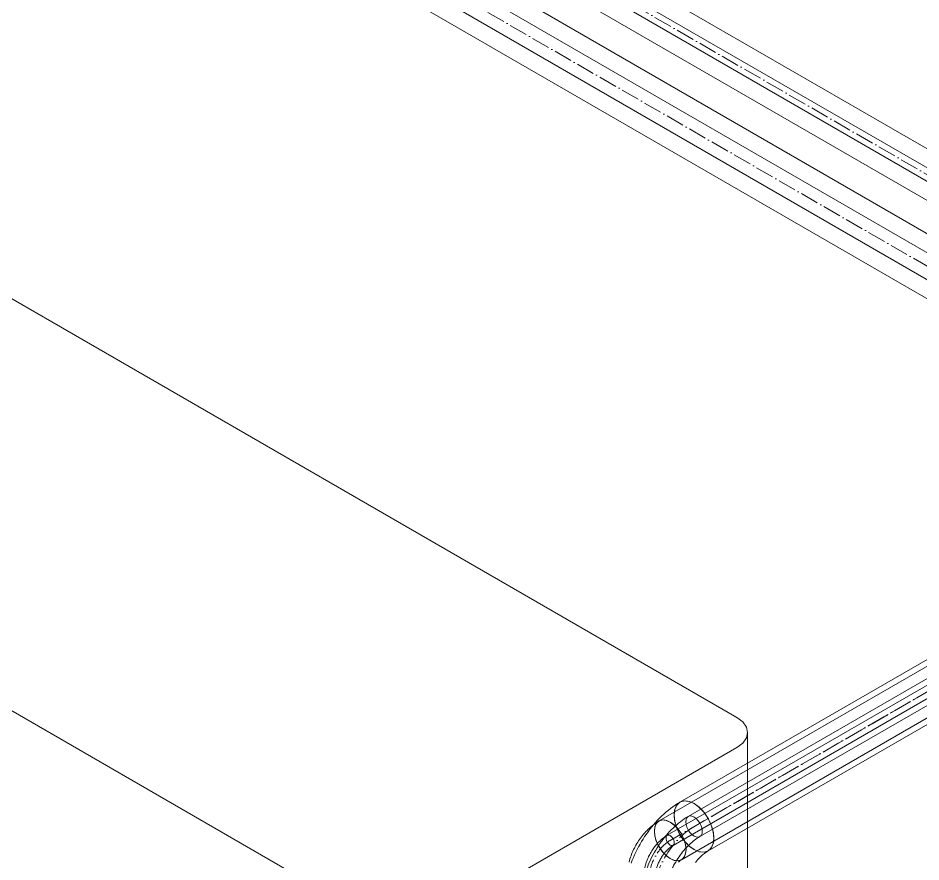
# Model space of a CAD drawing. Header units: millimetres. Extents: x -88595 to 880822, y -1054509 to -148035.
# Drawn here: x 391011 to 391503.1, y -311448.8 to -310989.1 of the extents above; entities that cross this region are included whole.
import ezdxf

# ---------------------------------------------------------------- set-up
doc = ezdxf.new("R2010")
doc.units = ezdxf.units.MM
doc.linetypes.add('$12$ADSK_Осевая', pattern=[14, 10, -2, 0, -2])
doc.linetypes.add('$13$ADSK_Осевая', pattern=[14, 10, -2, 0, -2])
for name, color, linetype, lineweight in [('Изоляция', 7, 'Continuous', 18), ('Оборудование', 7, 'Continuous', 18), ('Трубопровод', 7, 'Continuous', 18), ('Трубопроводы', 7, 'Continuous', 18)]:
    doc.layers.add(name, color=color, linetype=linetype, lineweight=lineweight)

# ---------------------------------------------------------------- blocks, each defined once
blk = doc.blocks.new('$0$ADSK_МедьПайка_Отвод-гнутая труба - Отвод _гнутая труба_-V8-В_ОВ3_4')
at = {"layer": 'Трубопроводы', "color": 134, "true_color": 0x00a6a6}
for points in [[(19775.32, 11975.79, 0), (19774.23, 11975.14, 0), (19773.16, 11974.45, 0), (19772.11, 11973.72, 0), (19771.06, 11972.94, 0), (19770.03, 11972.13, 0), (19769.02, 11971.28, 0), (19768.02, 11970.4, 0), (19767.03, 11969.48, 0), (19766.07, 11968.53, 0), (19765.12, 11967.54, 0), (19764.19, 11966.53, 0), (19763.28, 11965.49, 0), (19762.4, 11964.42, 0), (19761.53, 11963.32, 0), (19760.69, 11962.19, 0), (19759.87, 11961.05, 0), (19759.08, 11959.88, 0), (19758.31, 11958.69, 0), (19757.57, 11957.49, 0), (19756.86, 11956.26, 0), (19756.18, 11955.02, 0), (19755.52, 11953.77, 0), (19754.9, 11952.5, 0), (19754.31, 11951.22, 0), (19753.75, 11949.93, 0), (19753.22, 11948.64, 0), (19752.73, 11947.33, 0), (19752.27, 11946.03, 0), (19751.84, 11944.72, 0), (19751.46, 11943.4, 0), (19751.1, 11942.09, 0), (19750.79, 11940.78, 0), (19750.51, 11939.47, 0), (19750.28, 11938.17, 0), (19750.08, 11936.87, 0), (19749.92, 11935.57, 0), (19749.8, 11934.29, 0), (19749.73, 11933.01, 0), (19749.69, 11931.75, 0), (19749.69, 11931.41, 0)], [(19778.49, 11965.11, 0), (19777.33, 11965.96, 0), (19776.25, 11967.1, 0), (19775.32, 11968.46, 0), (19774.6, 11969.95, 0), (19774.15, 11971.46, 0), (19774, 11972.89, 0), (19774.15, 11974.14, 0), (19774.6, 11975.13, 0), (19775.32, 11975.79, 0), (19776.25, 11976.08, 0), (19777.33, 11975.97, 0), (19778.49, 11975.48, 0)], [(19778.49, 11975.48, 0), (19779.65, 11974.63, 0), (19780.74, 11973.49, 0), (19781.67, 11972.13, 0), (19782.38, 11970.64, 0), (19782.83, 11969.13, 0), (19782.98, 11967.7, 0), (19782.83, 11966.45, 0), (19782.38, 11965.46, 0), (19781.67, 11964.79, 0), (19780.74, 11964.51, 0), (19779.65, 11964.61, 0), (19778.49, 11965.11, 0)], [(19781.67, 11964.79, 0), (19780.95, 11964.37, 0), (19780.23, 11963.9, 0), (19779.5, 11963.39, 0), (19778.77, 11962.85, 0), (19778.03, 11962.27, 0), (19777.3, 11961.65, 0), (19776.56, 11961, 0), (19775.83, 11960.32, 0), (19775.1, 11959.6, 0), (19774.38, 11958.85, 0), (19773.67, 11958.08, 0), (19772.97, 11957.27, 0), (19772.28, 11956.44, 0), (19771.6, 11955.58, 0), (19770.94, 11954.7, 0), (19770.3, 11953.79, 0), (19769.67, 11952.87, 0), (19769.06, 11951.93, 0), (19768.48, 11950.97, 0), (19767.91, 11950, 0), (19767.37, 11949.02, 0), (19766.85, 11948.03, 0), (19766.36, 11947.03, 0), (19765.89, 11946.02, 0), (19765.45, 11945.01, 0), (19765.04, 11943.99, 0), (19764.66, 11942.98, 0), (19764.3, 11941.97, 0), (19763.97, 11940.96, 0), (19763.68, 11939.96, 0), (19763.41, 11938.97, 0), (19763.18, 11937.99, 0), (19762.97, 11937.02, 0), (19762.8, 11936.07, 0), (19762.66, 11935.14, 0), (19762.55, 11934.22, 0), (19762.47, 11933.33, 0), (19762.41, 11932.47, 0), (19762.39, 11931.63, 0), (19762.39, 11931.41, 0)], [(19751.55, 11928.82, 0), (19750.54, 11929.57, 0), (19749.91, 11930.46, 0), (19749.69, 11931.41, 0), (19749.91, 11932.36, 0), (19750.54, 11933.24, 0), (19751.55, 11934, 0), (19752.87, 11934.58, 0), (19754.4, 11934.95, 0), (19756.04, 11935.07, 0), (19757.68, 11934.95, 0), (19759.22, 11934.58, 0), (19760.53, 11934, 0)], [(19760.53, 11934, 0), (19761.54, 11933.24, 0), (19762.17, 11932.36, 0), (19762.39, 11931.41, 0), (19762.17, 11930.46, 0), (19761.54, 11929.57, 0), (19760.53, 11928.82, 0), (19759.22, 11928.23, 0), (19757.68, 11927.87, 0), (19756.04, 11927.74, 0), (19754.4, 11927.87, 0), (19752.87, 11928.23, 0), (19751.55, 11928.82, 0)]]:
    blk.add_polyline3d(points, dxfattribs=at)
blk = doc.blocks.new('$0$ADSK_МедьПайка_Отвод-гнутая труба - Отвод _гнутая труба_-V9-В_ОВ3_4')
at = {"layer": 'Трубопроводы', "color": 190, "true_color": 0x8000ff}
for points in [[(19764.71, 11966, 0), (19764.17, 11965.68, 0), (19763.64, 11965.33, 0), (19763.11, 11964.97, 0), (19762.59, 11964.58, 0), (19762.07, 11964.17, 0), (19761.56, 11963.75, 0), (19761.06, 11963.31, 0), (19760.57, 11962.85, 0), (19760.09, 11962.37, 0), (19759.62, 11961.88, 0), (19759.15, 11961.37, 0), (19758.7, 11960.85, 0), (19758.25, 11960.32, 0), (19757.82, 11959.77, 0), (19757.4, 11959.21, 0), (19756.99, 11958.63, 0), (19756.6, 11958.05, 0), (19756.21, 11957.45, 0), (19755.84, 11956.85, 0), (19755.49, 11956.24, 0), (19755.14, 11955.62, 0), (19754.82, 11954.99, 0), (19754.51, 11954.36, 0), (19754.21, 11953.72, 0), (19753.93, 11953.07, 0), (19753.67, 11952.43, 0), (19753.42, 11951.78, 0), (19753.19, 11951.12, 0), (19752.98, 11950.47, 0), (19752.78, 11949.81, 0), (19752.61, 11949.15, 0), (19752.45, 11948.5, 0), (19752.31, 11947.84, 0), (19752.19, 11947.19, 0), (19752.09, 11946.54, 0), (19752.02, 11945.9, 0), (19751.96, 11945.25, 0), (19751.92, 11944.62, 0), (19751.9, 11943.98, 0), (19751.9, 11943.81, 0)], [(19766.3, 11960.66, 0), (19765.72, 11961.09, 0), (19765.18, 11961.66, 0), (19764.71, 11962.34, 0), (19764.36, 11963.08, 0), (19764.13, 11963.84, 0), (19764.06, 11964.55, 0), (19764.13, 11965.18, 0), (19764.36, 11965.67, 0), (19764.71, 11966, 0), (19765.18, 11966.15, 0), (19765.72, 11966.09, 0), (19766.3, 11965.85, 0)], [(19766.3, 11965.85, 0), (19766.88, 11965.42, 0), (19767.42, 11964.85, 0), (19767.89, 11964.17, 0), (19768.25, 11963.43, 0), (19768.47, 11962.67, 0), (19768.55, 11961.96, 0), (19768.47, 11961.33, 0), (19768.25, 11960.84, 0), (19767.89, 11960.51, 0), (19767.42, 11960.36, 0), (19766.88, 11960.42, 0), (19766.3, 11960.66, 0)], [(19767.89, 11960.51, 0), (19767.53, 11960.29, 0), (19767.17, 11960.06, 0), (19766.81, 11959.81, 0), (19766.44, 11959.53, 0), (19766.07, 11959.24, 0), (19765.7, 11958.94, 0), (19765.34, 11958.61, 0), (19764.97, 11958.27, 0), (19764.61, 11957.91, 0), (19764.25, 11957.54, 0), (19763.89, 11957.15, 0), (19763.54, 11956.74, 0), (19763.19, 11956.33, 0), (19762.86, 11955.9, 0), (19762.53, 11955.46, 0), (19762.2, 11955.01, 0), (19761.89, 11954.54, 0), (19761.59, 11954.07, 0), (19761.29, 11953.6, 0), (19761.01, 11953.11, 0), (19760.74, 11952.62, 0), (19760.48, 11952.12, 0), (19760.24, 11951.62, 0), (19760, 11951.12, 0), (19759.78, 11950.61, 0), (19759.58, 11950.1, 0), (19759.38, 11949.6, 0), (19759.21, 11949.09, 0), (19759.04, 11948.59, 0), (19758.9, 11948.09, 0), (19758.76, 11947.59, 0), (19758.65, 11947.1, 0), (19758.54, 11946.62, 0), (19758.46, 11946.14, 0), (19758.39, 11945.68, 0), (19758.33, 11945.22, 0), (19758.29, 11944.78, 0), (19758.26, 11944.34, 0), (19758.25, 11943.92, 0), (19758.25, 11943.81, 0)], [(19752.83, 11942.52, 0), (19752.33, 11942.9, 0), (19752.01, 11943.34, 0), (19751.9, 11943.81, 0), (19752.01, 11944.29, 0), (19752.33, 11944.73, 0), (19752.83, 11945.11, 0), (19753.49, 11945.4, 0), (19754.25, 11945.58, 0), (19755.08, 11945.65, 0), (19755.9, 11945.58, 0), (19756.66, 11945.4, 0), (19757.32, 11945.11, 0)], [(19757.32, 11945.11, 0), (19757.83, 11944.73, 0), (19758.14, 11944.29, 0), (19758.25, 11943.81, 0), (19758.14, 11943.34, 0), (19757.83, 11942.9, 0), (19757.32, 11942.52, 0), (19756.66, 11942.22, 0), (19755.9, 11942.04, 0), (19755.08, 11941.98, 0), (19754.25, 11942.04, 0), (19753.49, 11942.22, 0), (19752.83, 11942.52, 0)]]:
    blk.add_polyline3d(points, dxfattribs=at)
blk = doc.blocks.new('$0$ADSK_Наружный блок кондиционера сплит-системы1 - AS18TL5HRA-A-4475071-В_ОВ3_4')
at = {"layer": 'Оборудование'}
for p, q in [((18954.11, 12520.06), (18416.71, 12830.33)), ((18222.26, 12718.06), (18759.66, 12407.79)), ((18959.97, 12068.54), (18959.97, 12511.9)), ((18787.94, 12407.79), (18954.11, 12503.73))]:
    blk.add_line(p, q, dxfattribs=at)
blk.add_polyline3d([(18954.11, 12503.73, 0), (18957.29, 12506.12, 0), (18959.29, 12508.91, 0), (18959.97, 12511.9, 0), (18959.29, 12514.89, 0), (18957.29, 12517.67, 0), (18954.11, 12520.06, 0)], dxfattribs=at)

msp = doc.modelspace()

# ---------------------------------------------------------------- linework, layer by layer
at = {"layer": 'Изоляция', "color": 190, "true_color": 0x8000ff}
for p, q in [((392593.91, -311688.14), (387206.3, -308577.6)), ((387194.12, -308598.69), (392581.74, -311709.23)), ((391843.08, -311147.77), (391360.33, -311426.48)), ((391372.51, -311447.57), (391855.26, -311168.85))]:
    msp.add_line(p, q, dxfattribs=at)
at = {"layer": 'Изоляция', "color": 134, "true_color": 0x00a6a6}
for p, q in [((392541.07, -311703.85), (387160.05, -308597.12)), ((387144.7, -308623.71), (392525.72, -311730.44)), ((391868.22, -311129.59), (391371.75, -311416.23)), ((391387.1, -311442.81), (391883.57, -311156.18))]:
    msp.add_line(p, q, dxfattribs=at)
for points in [[(391371.75, -311416.23, 0), (391370.4, -311417.03, 0), (391369.08, -311417.89, 0), (391367.79, -311418.78, 0), (391366.53, -311419.72, 0), (391365.29, -311420.69, 0), (391364.08, -311421.71, 0), (391362.89, -311422.76, 0), (391361.73, -311423.84, 0), (391360.59, -311424.96, 0), (391359.49, -311426.11, 0), (391358.41, -311427.29, 0), (391357.35, -311428.5, 0), (391356.32, -311429.74, 0), (391355.33, -311431.01, 0), (391354.36, -311432.31, 0), (391353.42, -311433.62, 0), (391352.5, -311434.97, 0), (391351.62, -311436.33, 0), (391350.78, -311437.71, 0), (391349.96, -311439.12, 0), (391349.18, -311440.54, 0), (391348.43, -311441.98, 0), (391347.71, -311443.44, 0), (391347.03, -311444.91, 0), (391346.38, -311446.39, 0), (391345.77, -311447.88, 0), (391345.2, -311449.39, 0)], [(391368.57, -311423.25, 0), (391368.84, -311420.62, 0), (391369.64, -311418.43, 0), (391370.94, -311416.81, 0), (391372.66, -311415.81, 0), (391374.71, -311415.51, 0), (391377.01, -311415.91, 0), (391379.42, -311416.99, 0)], [(391379.42, -311416.99, 0), (391376.61, -311415.79, 0), (391374, -311415.53, 0), (391371.75, -311416.23, 0), (391370.02, -311417.83, 0), (391368.94, -311420.22, 0), (391368.57, -311423.25, 0)], [(391390.28, -311435.79, 0), (391389.91, -311432.33, 0), (391388.82, -311428.68, 0), (391387.1, -311425.09, 0), (391384.85, -311421.8, 0), (391382.23, -311419.04, 0), (391379.42, -311416.99, 0)], [(391379.42, -311416.99, 0), (391381.84, -311418.7, 0), (391384.13, -311420.95, 0), (391386.19, -311423.63, 0), (391387.91, -311426.61, 0), (391389.2, -311429.73, 0), (391390, -311432.84, 0), (391390.28, -311435.79, 0)], [(391368.57, -311423.25, 0), (391368.94, -311426.71, 0), (391370.02, -311430.36, 0), (391371.75, -311433.95, 0), (391374, -311437.24, 0), (391376.61, -311440, 0), (391379.42, -311442.05, 0)], [(391379.42, -311442.05, 0), (391377.01, -311440.34, 0), (391374.71, -311438.09, 0), (391372.65, -311435.41, 0), (391370.93, -311432.43, 0), (391369.64, -311429.31, 0), (391368.84, -311426.2, 0), (391368.57, -311423.25, 0)], [(391379.42, -311442.05, 0), (391382.23, -311443.25, 0), (391384.85, -311443.51, 0), (391387.1, -311442.81, 0), (391388.82, -311441.21, 0), (391389.91, -311438.82, 0), (391390.28, -311435.79, 0)], [(391390.28, -311435.79, 0), (391390, -311438.42, 0), (391389.2, -311440.61, 0), (391387.91, -311442.23, 0), (391386.19, -311443.23, 0), (391384.13, -311443.53, 0), (391381.84, -311443.13, 0), (391379.42, -311442.05, 0)], [(391387.1, -311442.81, 0), (391386.65, -311443.08, 0), (391386.17, -311443.39, 0), (391385.68, -311443.74, 0), (391385.16, -311444.12, 0), (391384.63, -311444.53, 0), (391384.09, -311444.98, 0), (391383.55, -311445.47, 0), (391382.99, -311445.99, 0), (391382.43, -311446.54, 0), (391381.87, -311447.12, 0), (391381.31, -311447.73, 0), (391380.76, -311448.37, 0), (391380.21, -311449.03, 0)]]:
    msp.add_polyline3d(points, dxfattribs=at)
at = {"layer": 'Изоляция', "color": 190, "true_color": 0x8000ff}
for points in [[(391360.33, -311426.48, 0), (391359.53, -311426.97, 0), (391358.75, -311427.47, 0), (391357.98, -311428, 0), (391357.24, -311428.55, 0), (391356.52, -311429.12, 0), (391355.81, -311429.71, 0), (391355.13, -311430.32, 0), (391354.46, -311430.94, 0), (391353.8, -311431.58, 0), (391353.17, -311432.24, 0), (391352.55, -311432.92, 0), (391351.95, -311433.61, 0), (391351.37, -311434.31, 0), (391350.8, -311435.03, 0), (391350.25, -311435.76, 0), (391349.72, -311436.51, 0), (391349.21, -311437.27, 0), (391348.71, -311438.04, 0), (391348.23, -311438.82, 0), (391347.77, -311439.61, 0), (391347.33, -311440.41, 0), (391346.91, -311441.22, 0), (391346.5, -311442.05, 0), (391346.12, -311442.88, 0), (391345.75, -311443.72, 0), (391345.41, -311444.56, 0), (391345.08, -311445.42, 0), (391344.78, -311446.28, 0), (391344.5, -311447.15, 0), (391344.24, -311448.03, 0), (391344, -311448.91, 0)], [(391357.81, -311432.06, 0), (391358.03, -311429.97, 0), (391358.66, -311428.24, 0), (391359.69, -311426.94, 0), (391361.05, -311426.16, 0), (391362.68, -311425.91, 0), (391364.5, -311426.23, 0), (391366.42, -311427.09, 0)], [(391366.42, -311427.09, 0), (391364.19, -311426.14, 0), (391362.11, -311425.93, 0), (391360.33, -311426.48, 0), (391358.96, -311427.75, 0), (391358.1, -311429.65, 0), (391357.81, -311432.06, 0)], [(391375.03, -311442, 0), (391374.73, -311439.26, 0), (391373.87, -311436.36, 0), (391372.51, -311433.51, 0), (391370.72, -311430.9, 0), (391368.65, -311428.71, 0), (391366.42, -311427.09, 0)], [(391366.42, -311427.09, 0), (391368.34, -311428.44, 0), (391370.16, -311430.23, 0), (391371.79, -311432.36, 0), (391373.15, -311434.72, 0), (391374.18, -311437.19, 0), (391374.81, -311439.66, 0), (391375.03, -311442, 0)], [(391357.81, -311432.06, 0), (391358.1, -311434.8, 0), (391358.96, -311437.69, 0), (391360.33, -311440.54, 0), (391362.11, -311443.15, 0), (391364.19, -311445.34, 0), (391366.42, -311446.97, 0)], [(391366.42, -311446.97, 0), (391364.5, -311445.61, 0), (391362.68, -311443.83, 0), (391361.05, -311441.7, 0), (391359.69, -311439.34, 0), (391358.66, -311436.86, 0), (391358.03, -311434.39, 0), (391357.81, -311432.06, 0)], [(391366.42, -311446.97, 0), (391368.65, -311447.92, 0), (391370.72, -311448.12, 0), (391372.51, -311447.57, 0), (391373.87, -311446.3, 0), (391374.73, -311444.4, 0), (391375.03, -311442, 0)], [(391375.03, -311442, 0), (391374.81, -311444.09, 0), (391374.17, -311445.82, 0), (391373.15, -311447.11, 0), (391371.78, -311447.9, 0), (391370.15, -311448.14, 0), (391368.33, -311447.83, 0), (391366.42, -311446.97, 0)], [(391372.51, -311447.57, 0), (391372.41, -311447.63, 0), (391372.3, -311447.7, 0), (391372.17, -311447.79, 0), (391372.02, -311447.9, 0), (391371.86, -311448.03, 0), (391371.69, -311448.17, 0), (391371.51, -311448.33, 0), (391371.32, -311448.51, 0), (391371.12, -311448.7, 0), (391370.92, -311448.91, 0)]]:
    msp.add_polyline3d(points, dxfattribs=at)
at = {"layer": 'Трубопровод', "color": 190, "true_color": 0x8000ff}
for p, q in [((392589.41, -311695.93), (387201.8, -308585.39)), ((387198.62, -308590.89), (392586.24, -311701.43)), ((391847.58, -311155.56), (391364.83, -311434.28)), ((391368.01, -311439.78), (391850.76, -311161.06))]:
    msp.add_line(p, q, dxfattribs=at)
at = {"layer": 'Трубопровод', "color": 190, "linetype": '$12$ADSK_Осевая', "true_color": 0x8000ff}
for p, q in [((392587.82, -311698.68), (387200.21, -308588.14)), ((392587.82, -311698.68), (387200.21, -308588.14)), ((391849.17, -311158.31), (391366.42, -311437.03)), ((391849.17, -311158.31), (391366.42, -311437.03))]:
    msp.add_line(p, q, dxfattribs=at)
at = {"layer": 'Трубопровод', "color": 134, "true_color": 0x00a6a6}
for p, q in [((392536.57, -311711.65), (387155.55, -308604.92)), ((387149.2, -308615.91), (392530.22, -311722.65)), ((391872.72, -311137.38), (391376.25, -311424.02)), ((391382.6, -311435.02), (391879.07, -311148.38))]:
    msp.add_line(p, q, dxfattribs=at)
at = {"layer": 'Трубопровод', "color": 134, "linetype": '$12$ADSK_Осевая', "true_color": 0x00a6a6}
for p, q in [((392533.39, -311717.15), (387152.38, -308610.42)), ((392533.39, -311717.15), (387152.38, -308610.42)), ((391875.89, -311142.88), (391379.42, -311429.52)), ((391875.89, -311142.88), (391379.42, -311429.52))]:
    msp.add_line(p, q, dxfattribs=at)
at = {"layer": 'Трубопровод', "color": 134, "true_color": 0x00a6a6}
for points in [[(391379.42, -311424.34, 0), (391378.26, -311423.84, 0), (391377.18, -311423.73, 0), (391376.25, -311424.02, 0), (391375.53, -311424.68, 0), (391375.09, -311425.67, 0), (391374.93, -311426.93, 0)], [(391374.93, -311426.93, 0), (391375.09, -311428.36, 0), (391375.53, -311429.87, 0), (391376.25, -311431.35, 0), (391377.18, -311432.71, 0), (391378.26, -311433.86, 0), (391379.42, -311434.7, 0)], [(391383.91, -311432.11, 0), (391383.76, -311430.68, 0), (391383.31, -311429.17, 0), (391382.6, -311427.69, 0), (391381.67, -311426.33, 0), (391380.58, -311425.18, 0), (391379.42, -311424.34, 0)], [(391379.42, -311434.7, 0), (391380.58, -311435.2, 0), (391381.67, -311435.31, 0), (391382.6, -311435.02, 0), (391383.31, -311434.36, 0), (391383.76, -311433.37, 0), (391383.91, -311432.11, 0)]]:
    msp.add_polyline3d(points, dxfattribs=at)
at = {"layer": 'Трубопровод', "color": 190, "true_color": 0x8000ff}
for points in [[(391366.42, -311434.44, 0), (391365.84, -311434.19, 0), (391365.3, -311434.13, 0), (391364.83, -311434.28, 0), (391364.47, -311434.61, 0), (391364.25, -311435.1, 0), (391364.17, -311435.73, 0)], [(391364.17, -311435.73, 0), (391364.25, -311436.45, 0), (391364.47, -311437.2, 0), (391364.83, -311437.94, 0), (391365.3, -311438.62, 0), (391365.84, -311439.2, 0), (391366.42, -311439.62, 0)], [(391368.66, -311438.32, 0), (391368.59, -311437.61, 0), (391368.36, -311436.85, 0), (391368.01, -311436.11, 0), (391367.54, -311435.43, 0), (391367, -311434.86, 0), (391366.42, -311434.44, 0)], [(391366.42, -311439.62, 0), (391367, -311439.87, 0), (391367.54, -311439.92, 0), (391368.01, -311439.78, 0), (391368.36, -311439.45, 0), (391368.59, -311438.95, 0), (391368.66, -311438.32, 0)]]:
    msp.add_polyline3d(points, dxfattribs=at)
at = {"layer": 'Трубопроводы', "color": 134, "linetype": '$13$ADSK_Осевая', "true_color": 0x00a6a6}
msp.add_ellipse((391379.42, -311455.44), major_axis=(15.88, 27.5), ratio=0.57735, start_param=0.785398, end_param=2.356194, dxfattribs=at)
at = {"layer": 'Трубопроводы', "color": 190, "linetype": '$13$ADSK_Осевая', "true_color": 0x8000ff}
msp.add_ellipse((391366.42, -311449.99), major_axis=(7.94, 13.75), ratio=0.57735, start_param=0.785398, end_param=2.356194, dxfattribs=at)

# ---------------------------------------------------------------- block references
at = {"layer": 'Оборудование'}
msp.add_blockref('$0$ADSK_Наружный блок кондиционера сплит-системы1 - AS18TL5HRA-A-4475071-В_ОВ3_4', (372448.64, -323890.18), dxfattribs=at)
at = {"layer": 'Трубопроводы', "color": 134, "true_color": 0x00a6a6}
msp.add_blockref('$0$ADSK_МедьПайка_Отвод-гнутая труба - Отвод _гнутая труба_-V8-В_ОВ3_4', (371600.93, -323399.81), dxfattribs=at)
at = {"layer": 'Трубопроводы', "color": 190, "true_color": 0x8000ff}
msp.add_blockref('$0$ADSK_МедьПайка_Отвод-гнутая труба - Отвод _гнутая труба_-V9-В_ОВ3_4', (371600.12, -323400.28), dxfattribs=at)

doc.saveas('drawing.dxf')
